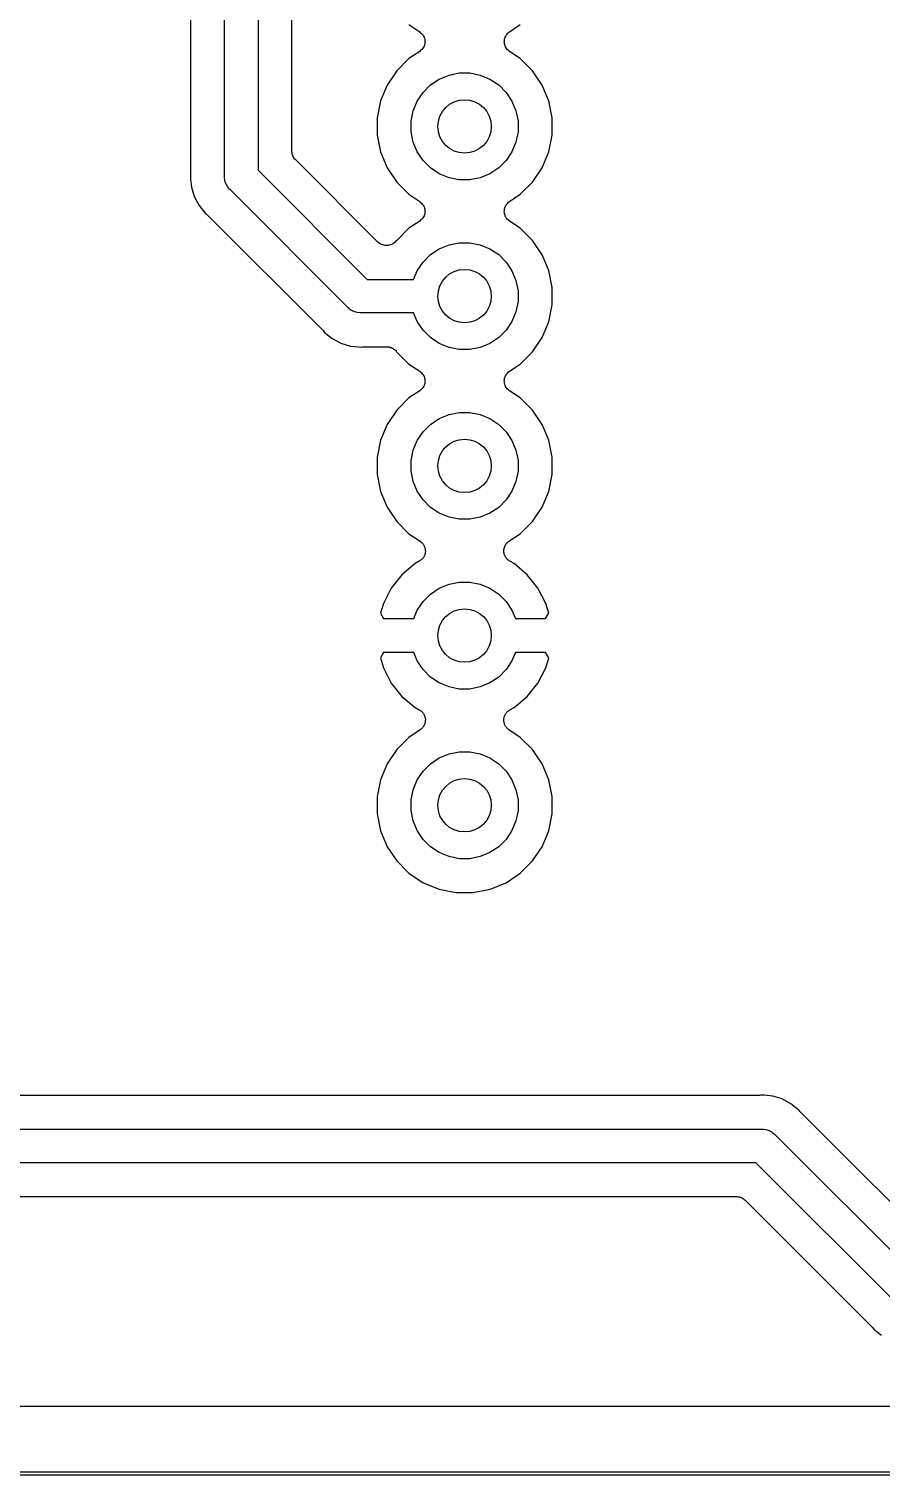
# Model space of a CAD drawing. Extents: x 93 to 144, y -123 to -68.
# Drawn here: x 105.72 to 118.47, y -123.03 to -101.38 of the extents above; entities that cross this region are included whole.
import ezdxf

# ---------------------------------------------------------------- set-up
doc = ezdxf.new("R2010")
doc.units = 0
doc.layers.add('BLACK', color=7, linetype='CONTINUOUS')

msp = doc.modelspace()

# ---------------------------------------------------------------- linework, layer by layer
at = {"layer": 'BLACK', "linetype": 'CONTINUOUS'}
for p, q in [((108.142, -75.8458), (108.142, -103.554)), ((108.65, -103.588), (108.65, -75.8123)), ((109.15, -75.9036), (109.15, -103.496)), ((109.658, -103.214), (109.658, -76.1865)), ((111.406, -101.316), (111.569, -101.424)), ((111.569, -101.424), (111.57, -101.425)), ((111.57, -101.425), (111.57, -101.425)), ((111.57, -101.425), (111.57, -101.425)), ((111.57, -101.425), (111.571, -101.426)), ((111.571, -101.426), (111.583, -101.437)), ((111.583, -101.437), (111.596, -101.447)), ((111.596, -101.447), (111.596, -101.448)), ((111.596, -101.448), (111.597, -101.448)), ((111.597, -101.448), (111.607, -101.461)), ((111.607, -101.461), (111.618, -101.474)), ((111.618, -101.474), (111.618, -101.474)), ((111.618, -101.474), (111.618, -101.475)), ((111.618, -101.475), (111.626, -101.489)), ((111.626, -101.489), (111.633, -101.504)), ((111.633, -101.504), (111.634, -101.504)), ((111.634, -101.504), (111.634, -101.505)), ((111.634, -101.505), (111.638, -101.521)), ((112.842, -101.519), (112.847, -101.503)), ((112.847, -101.502), (112.855, -101.487)), ((112.847, -101.503), (112.847, -101.502)), ((112.847, -101.502), (112.847, -101.502)), ((112.855, -101.487), (112.863, -101.473)), ((112.863, -101.473), (112.864, -101.472)), ((112.864, -101.472), (112.875, -101.459)), ((112.864, -101.472), (112.864, -101.472)), ((112.875, -101.459), (112.885, -101.446)), ((112.885, -101.446), (112.885, -101.446)), ((112.885, -101.446), (112.886, -101.446)), ((112.886, -101.446), (112.899, -101.435)), ((112.899, -101.435), (112.911, -101.424)), ((112.911, -101.424), (113.074, -101.316)), ((111.569, -101.716), (111.406, -101.824)), ((111.581, -101.705), (111.569, -101.716)), ((111.594, -101.694), (111.581, -101.705)), ((111.595, -101.694), (111.594, -101.694)), ((111.606, -101.681), (111.595, -101.694)), ((111.595, -101.694), (111.595, -101.694)), ((111.616, -101.668), (111.606, -101.681)), ((111.617, -101.667), (111.616, -101.668)), ((111.616, -101.668), (111.616, -101.668)), ((111.625, -101.653), (111.617, -101.667)), ((111.633, -101.638), (111.625, -101.653)), ((111.638, -101.621), (111.633, -101.637)), ((111.633, -101.637), (111.633, -101.638)), ((111.633, -101.638), (111.633, -101.638)), ((111.638, -101.521), (111.643, -101.537)), ((111.643, -101.606), (111.638, -101.621)), ((111.643, -101.537), (111.643, -101.537)), ((111.643, -101.537), (111.643, -101.538)), ((111.643, -101.538), (111.645, -101.554)), ((111.645, -101.588), (111.643, -101.605)), ((111.643, -101.605), (111.643, -101.605)), ((111.643, -101.605), (111.643, -101.606)), ((111.645, -101.554), (111.646, -101.571)), ((111.646, -101.572), (111.645, -101.588)), ((111.646, -101.571), (111.646, -101.571)), ((111.646, -101.571), (111.646, -101.572)), ((112.834, -101.568), (112.835, -101.552)), ((112.834, -101.569), (112.834, -101.568)), ((112.835, -101.586), (112.834, -101.569)), ((112.834, -101.569), (112.834, -101.569)), ((112.835, -101.552), (112.837, -101.535)), ((112.837, -101.602), (112.835, -101.586)), ((112.837, -101.534), (112.842, -101.519)), ((112.837, -101.535), (112.837, -101.534)), ((112.837, -101.535), (112.837, -101.535)), ((112.837, -101.603), (112.837, -101.602)), ((112.842, -101.619), (112.837, -101.603)), ((112.837, -101.603), (112.837, -101.603)), ((112.846, -101.635), (112.842, -101.619)), ((112.846, -101.636), (112.846, -101.635)), ((112.847, -101.636), (112.846, -101.636)), ((112.854, -101.651), (112.847, -101.636)), ((112.862, -101.665), (112.854, -101.651)), ((112.862, -101.666), (112.862, -101.665)), ((112.873, -101.679), (112.862, -101.666)), ((112.862, -101.666), (112.862, -101.666)), ((112.883, -101.692), (112.873, -101.679)), ((112.884, -101.692), (112.883, -101.692)), ((112.884, -101.693), (112.884, -101.692)), ((112.897, -101.703), (112.884, -101.693)), ((112.909, -101.714), (112.897, -101.703)), ((112.91, -101.715), (112.909, -101.714)), ((112.911, -101.716), (112.91, -101.715)), ((112.91, -101.715), (112.91, -101.715)), ((112.91, -101.715), (112.91, -101.715)), ((113.074, -101.824), (112.911, -101.716)), ((111.406, -101.824), (111.224, -102.006)), ((113.256, -102.006), (113.074, -101.824)), ((111.224, -102.006), (111.081, -102.22)), ((111.73, -102.219), (111.861, -102.131)), ((111.861, -102.131), (112.007, -102.071)), ((112.007, -102.071), (112.161, -102.04)), ((112.161, -102.04), (112.319, -102.04)), ((112.319, -102.04), (112.473, -102.071)), ((112.473, -102.071), (112.619, -102.131)), ((112.619, -102.131), (112.75, -102.219)), ((113.399, -102.22), (113.256, -102.006)), ((111.081, -102.22), (110.982, -102.458)), ((111.531, -102.461), (111.619, -102.33)), ((111.619, -102.33), (111.73, -102.219)), ((112.75, -102.219), (112.861, -102.33)), ((112.861, -102.33), (112.949, -102.461)), ((113.474, -102.401), (113.399, -102.22)), ((110.982, -102.458), (110.932, -102.711)), ((111.471, -102.607), (111.531, -102.461)), ((112.949, -102.461), (113.009, -102.607)), ((113.498, -102.458), (113.474, -102.401)), ((113.474, -102.401), (113.474, -102.401)), ((113.548, -102.711), (113.498, -102.458)), ((110.932, -102.711), (110.932, -102.969)), ((111.44, -102.761), (111.471, -102.607)), ((111.44, -102.919), (111.44, -102.761)), ((113.009, -102.607), (113.04, -102.761)), ((113.04, -102.761), (113.04, -102.919)), ((113.548, -102.969), (113.548, -102.711)), ((110.932, -102.969), (110.982, -103.222)), ((111.471, -103.073), (111.44, -102.919)), ((113.04, -102.919), (113.009, -103.073)), ((113.498, -103.222), (113.548, -102.969)), ((109.66, -103.23), (109.658, -103.214)), ((109.661, -103.246), (109.66, -103.23)), ((110.982, -103.222), (111.081, -103.46)), ((111.531, -103.219), (111.471, -103.073)), ((111.619, -103.35), (111.531, -103.219)), ((112.949, -103.219), (112.861, -103.35)), ((113.009, -103.073), (112.949, -103.219)), ((113.399, -103.46), (113.498, -103.222)), ((109.661, -103.247), (109.661, -103.246)), ((109.661, -103.248), (109.661, -103.247)), ((109.666, -103.263), (109.661, -103.248)), ((109.671, -103.279), (109.666, -103.263)), ((109.671, -103.28), (109.671, -103.279)), ((109.671, -103.279), (109.671, -103.279)), ((109.679, -103.294), (109.671, -103.28)), ((109.686, -103.309), (109.679, -103.294)), ((109.687, -103.31), (109.686, -103.309)), ((109.697, -103.323), (109.687, -103.31)), ((109.687, -103.31), (109.687, -103.31)), ((109.708, -103.336), (109.697, -103.323)), ((109.709, -103.337), (109.708, -103.336)), ((110.943, -104.571), (109.709, -103.337)), ((109.709, -103.337), (109.709, -103.337)), ((109.709, -103.337), (109.709, -103.337)), ((109.709, -103.337), (109.709, -103.337)), ((111.081, -103.46), (111.224, -103.674)), ((111.73, -103.461), (111.619, -103.35)), ((112.861, -103.35), (112.75, -103.461)), ((113.256, -103.674), (113.399, -103.46)), ((108.141, -103.571), (108.138, -103.6)), ((108.138, -103.6), (108.141, -103.629)), ((108.142, -103.557), (108.141, -103.564)), ((108.141, -103.564), (108.141, -103.571)), ((108.141, -103.629), (108.141, -103.629)), ((108.141, -103.629), (108.153, -103.749)), ((108.142, -103.554), (108.142, -103.557)), ((108.649, -103.6), (108.65, -103.588)), ((108.654, -103.649), (108.649, -103.6)), ((108.659, -103.668), (108.654, -103.649)), ((108.668, -103.696), (108.659, -103.668)), ((109.15, -103.496), (110.784, -105.13)), ((111.224, -103.674), (111.406, -103.856)), ((111.861, -103.549), (111.73, -103.461)), ((112.007, -103.609), (111.861, -103.549)), ((112.161, -103.64), (112.007, -103.609)), ((112.319, -103.64), (112.161, -103.64)), ((112.473, -103.609), (112.319, -103.64)), ((112.619, -103.549), (112.473, -103.609)), ((112.75, -103.461), (112.619, -103.549)), ((113.074, -103.856), (113.256, -103.674)), ((108.153, -103.749), (108.196, -103.891)), ((108.196, -103.891), (108.267, -104.023)), ((108.691, -103.74), (108.668, -103.696)), ((108.722, -103.778), (108.691, -103.74)), ((108.732, -103.785), (108.722, -103.778)), ((110.495, -105.548), (108.732, -103.785)), ((111.406, -103.856), (111.569, -103.964)), ((112.911, -103.964), (113.074, -103.856)), ((108.267, -104.023), (108.361, -104.139)), ((111.569, -103.964), (111.57, -103.965)), ((111.57, -103.965), (111.57, -103.965)), ((111.57, -103.965), (111.57, -103.965)), ((111.57, -103.965), (111.571, -103.966)), ((111.571, -103.966), (111.583, -103.977)), ((111.583, -103.977), (111.596, -103.987)), ((111.596, -103.987), (111.596, -103.988)), ((111.596, -103.988), (111.597, -103.988)), ((111.597, -103.988), (111.607, -104.001)), ((111.607, -104.001), (111.618, -104.014)), ((111.618, -104.014), (111.618, -104.014)), ((111.618, -104.014), (111.618, -104.015)), ((111.618, -104.015), (111.626, -104.029)), ((111.626, -104.029), (111.633, -104.044)), ((111.633, -104.044), (111.634, -104.044)), ((111.634, -104.044), (111.634, -104.045)), ((111.634, -104.045), (111.638, -104.061)), ((111.638, -104.061), (111.643, -104.077)), ((111.643, -104.077), (111.643, -104.077)), ((111.643, -104.077), (111.643, -104.078)), ((111.643, -104.078), (111.645, -104.094)), ((111.645, -104.094), (111.646, -104.111)), ((112.834, -104.108), (112.835, -104.092)), ((112.834, -104.109), (112.834, -104.108)), ((112.835, -104.126), (112.834, -104.109)), ((112.834, -104.109), (112.834, -104.109)), ((112.835, -104.092), (112.837, -104.075)), ((112.837, -104.074), (112.842, -104.059)), ((112.837, -104.075), (112.837, -104.074)), ((112.837, -104.075), (112.837, -104.075)), ((112.842, -104.059), (112.847, -104.043)), ((112.847, -104.042), (112.855, -104.027)), ((112.847, -104.043), (112.847, -104.042)), ((112.847, -104.042), (112.847, -104.042)), ((112.855, -104.027), (112.863, -104.013)), ((112.863, -104.013), (112.864, -104.012)), ((112.864, -104.012), (112.875, -103.999)), ((112.864, -104.012), (112.864, -104.012)), ((112.875, -103.999), (112.885, -103.986)), ((112.885, -103.986), (112.885, -103.986)), ((112.885, -103.986), (112.886, -103.986)), ((112.886, -103.986), (112.899, -103.975)), ((112.899, -103.975), (112.911, -103.964)), ((108.361, -104.139), (108.384, -104.157)), ((108.384, -104.157), (108.386, -104.158)), ((108.386, -104.158), (108.391, -104.164)), ((108.391, -104.164), (108.396, -104.168)), ((108.396, -104.168), (110.112, -105.884)), ((111.569, -104.256), (111.406, -104.364)), ((111.581, -104.245), (111.569, -104.256)), ((111.594, -104.234), (111.581, -104.245)), ((111.595, -104.234), (111.594, -104.234)), ((111.606, -104.221), (111.595, -104.234)), ((111.595, -104.234), (111.595, -104.234)), ((111.616, -104.208), (111.606, -104.221)), ((111.617, -104.207), (111.616, -104.208)), ((111.616, -104.208), (111.616, -104.208)), ((111.625, -104.193), (111.617, -104.207)), ((111.633, -104.178), (111.625, -104.193)), ((111.638, -104.161), (111.633, -104.177)), ((111.633, -104.177), (111.633, -104.178)), ((111.633, -104.178), (111.633, -104.178)), ((111.643, -104.146), (111.638, -104.161)), ((111.645, -104.128), (111.643, -104.145)), ((111.643, -104.145), (111.643, -104.145)), ((111.643, -104.145), (111.643, -104.146)), ((111.646, -104.112), (111.645, -104.128)), ((111.646, -104.111), (111.646, -104.111)), ((111.646, -104.111), (111.646, -104.112)), ((112.837, -104.142), (112.835, -104.126)), ((112.837, -104.143), (112.837, -104.142)), ((112.842, -104.159), (112.837, -104.143)), ((112.837, -104.143), (112.837, -104.143)), ((112.846, -104.175), (112.842, -104.159)), ((112.846, -104.176), (112.846, -104.175)), ((112.847, -104.176), (112.846, -104.176)), ((112.854, -104.191), (112.847, -104.176)), ((112.862, -104.205), (112.854, -104.191)), ((112.862, -104.206), (112.862, -104.205)), ((112.873, -104.219), (112.862, -104.206)), ((112.862, -104.206), (112.862, -104.206)), ((112.883, -104.232), (112.873, -104.219)), ((112.884, -104.232), (112.883, -104.232)), ((112.884, -104.233), (112.884, -104.232)), ((112.897, -104.243), (112.884, -104.233)), ((112.909, -104.254), (112.897, -104.243)), ((112.91, -104.255), (112.909, -104.254)), ((112.911, -104.256), (112.91, -104.255)), ((112.91, -104.255), (112.91, -104.255)), ((112.91, -104.255), (112.91, -104.255)), ((113.074, -104.364), (112.911, -104.256)), ((111.406, -104.364), (111.224, -104.546)), ((113.256, -104.546), (113.074, -104.364)), ((110.955, -104.581), (110.943, -104.571)), ((110.968, -104.591), (110.955, -104.581)), ((110.968, -104.592), (110.968, -104.591)), ((110.969, -104.592), (110.968, -104.592)), ((110.983, -104.6), (110.969, -104.592)), ((110.998, -104.608), (110.983, -104.6)), ((110.999, -104.609), (110.998, -104.608)), ((110.998, -104.608), (110.998, -104.608)), ((111.015, -104.613), (110.999, -104.609)), ((111.03, -104.618), (111.015, -104.613)), ((111.031, -104.618), (111.03, -104.618)), ((111.032, -104.619), (111.031, -104.618)), ((111.048, -104.62), (111.032, -104.619)), ((111.064, -104.622), (111.048, -104.62)), ((111.066, -104.622), (111.064, -104.622)), ((111.08, -104.622), (111.066, -104.622)), ((111.066, -104.622), (111.066, -104.622)), ((111.066, -104.622), (111.066, -104.622)), ((111.066, -104.622), (111.066, -104.622)), ((111.096, -104.62), (111.08, -104.622)), ((111.112, -104.619), (111.096, -104.62)), ((111.113, -104.619), (111.112, -104.619)), ((111.114, -104.619), (111.113, -104.619)), ((111.129, -104.614), (111.114, -104.619)), ((111.145, -104.609), (111.129, -104.614)), ((111.146, -104.609), (111.145, -104.609)), ((111.147, -104.609), (111.146, -104.609)), ((111.161, -104.601), (111.147, -104.609)), ((111.175, -104.594), (111.161, -104.601)), ((111.176, -104.593), (111.175, -104.594)), ((111.177, -104.593), (111.176, -104.593)), ((111.189, -104.583), (111.177, -104.593)), ((111.202, -104.572), (111.189, -104.583)), ((111.203, -104.571), (111.202, -104.572)), ((111.202, -104.572), (111.202, -104.572)), ((111.213, -104.559), (111.203, -104.571)), ((111.224, -104.546), (111.213, -104.559)), ((111.619, -104.87), (111.73, -104.759)), ((111.73, -104.759), (111.861, -104.671)), ((111.861, -104.671), (112.007, -104.611)), ((112.007, -104.611), (112.161, -104.58)), ((112.161, -104.58), (112.319, -104.58)), ((112.319, -104.58), (112.473, -104.611)), ((112.473, -104.611), (112.619, -104.671)), ((112.619, -104.671), (112.75, -104.759)), ((112.75, -104.759), (112.861, -104.87)), ((113.399, -104.76), (113.256, -104.546)), ((111.531, -105.001), (111.619, -104.87)), ((112.861, -104.87), (112.949, -105.001)), ((113.498, -104.998), (113.399, -104.76)), ((110.784, -105.13), (111.478, -105.13)), ((111.478, -105.13), (111.531, -105.001)), ((112.949, -105.001), (113.009, -105.147)), ((113.009, -105.147), (113.04, -105.301)), ((113.548, -105.251), (113.498, -104.998)), ((113.04, -105.301), (113.04, -105.459)), ((113.548, -105.509), (113.548, -105.251)), ((110.502, -105.558), (110.495, -105.548)), ((110.54, -105.589), (110.502, -105.558)), ((110.574, -105.607), (110.54, -105.589)), ((110.584, -105.612), (110.574, -105.607)), ((110.631, -105.626), (110.584, -105.612)), ((113.009, -105.613), (112.949, -105.759)), ((113.04, -105.459), (113.009, -105.613)), ((113.498, -105.762), (113.548, -105.509)), ((110.68, -105.631), (110.631, -105.626)), ((110.692, -105.63), (110.68, -105.631)), ((111.478, -105.63), (110.692, -105.63)), ((111.531, -105.759), (111.478, -105.63)), ((111.619, -105.89), (111.531, -105.759)), ((112.949, -105.759), (112.861, -105.89)), ((113.399, -106), (113.498, -105.762)), ((110.112, -105.884), (110.113, -105.885)), ((110.113, -105.885), (110.118, -105.891)), ((110.118, -105.891), (110.123, -105.896)), ((110.123, -105.896), (110.141, -105.919)), ((110.141, -105.919), (110.257, -106.013)), ((110.257, -106.013), (110.389, -106.084)), ((111.73, -106.001), (111.619, -105.89)), ((111.861, -106.089), (111.73, -106.001)), ((112.75, -106.001), (112.619, -106.089)), ((112.861, -105.89), (112.75, -106.001)), ((113.256, -106.214), (113.399, -106)), ((110.389, -106.084), (110.531, -106.127)), ((110.531, -106.127), (110.651, -106.139)), ((110.651, -106.139), (110.651, -106.139)), ((110.651, -106.139), (110.68, -106.142)), ((110.68, -106.142), (110.709, -106.139)), ((110.709, -106.139), (110.711, -106.139)), ((110.711, -106.139), (110.718, -106.139)), ((110.718, -106.139), (110.726, -106.138)), ((110.726, -106.138), (111.08, -106.138)), ((111.08, -106.138), (111.081, -106.138)), ((111.081, -106.138), (111.081, -106.138)), ((111.081, -106.138), (111.081, -106.138)), ((111.081, -106.138), (111.082, -106.138)), ((111.082, -106.138), (111.098, -106.14)), ((111.098, -106.14), (111.115, -106.141)), ((111.115, -106.141), (111.115, -106.142)), ((111.115, -106.142), (111.116, -106.142)), ((111.116, -106.142), (111.132, -106.147)), ((111.132, -106.147), (111.147, -106.151)), ((111.147, -106.151), (111.148, -106.152)), ((111.148, -106.152), (111.149, -106.152)), ((111.149, -106.152), (111.163, -106.16)), ((111.163, -106.16), (111.177, -106.168)), ((111.177, -106.168), (111.178, -106.168)), ((111.178, -106.168), (111.179, -106.169)), ((111.179, -106.169), (111.191, -106.179)), ((111.191, -106.179), (111.204, -106.189)), ((111.204, -106.189), (111.204, -106.19)), ((111.204, -106.19), (111.205, -106.191)), ((111.205, -106.191), (111.215, -106.203)), ((111.215, -106.203), (111.222, -106.212)), ((111.222, -106.212), (111.406, -106.396)), ((112.007, -106.149), (111.861, -106.089)), ((112.161, -106.18), (112.007, -106.149)), ((112.319, -106.18), (112.161, -106.18)), ((112.473, -106.149), (112.319, -106.18)), ((112.619, -106.089), (112.473, -106.149)), ((113.074, -106.396), (113.256, -106.214)), ((111.406, -106.396), (111.569, -106.504)), ((112.911, -106.504), (113.074, -106.396)), ((111.569, -106.504), (111.57, -106.505)), ((111.57, -106.505), (111.57, -106.505)), ((111.57, -106.505), (111.57, -106.505)), ((111.57, -106.505), (111.571, -106.506)), ((111.571, -106.506), (111.583, -106.517)), ((111.583, -106.517), (111.596, -106.527)), ((111.596, -106.527), (111.596, -106.528)), ((111.596, -106.528), (111.597, -106.528)), ((111.597, -106.528), (111.607, -106.541)), ((111.607, -106.541), (111.618, -106.554)), ((111.618, -106.554), (111.618, -106.554)), ((111.618, -106.554), (111.618, -106.555)), ((111.618, -106.555), (111.626, -106.569)), ((111.626, -106.569), (111.633, -106.584)), ((111.633, -106.584), (111.634, -106.584)), ((111.638, -106.701), (111.633, -106.717)), ((111.634, -106.584), (111.634, -106.585)), ((111.634, -106.585), (111.638, -106.601)), ((111.638, -106.601), (111.643, -106.617)), ((111.643, -106.686), (111.638, -106.701)), ((111.643, -106.617), (111.643, -106.617)), ((111.643, -106.617), (111.643, -106.618)), ((111.643, -106.618), (111.645, -106.634)), ((111.645, -106.668), (111.643, -106.685)), ((111.643, -106.685), (111.643, -106.685)), ((111.643, -106.685), (111.643, -106.686)), ((111.645, -106.634), (111.646, -106.651)), ((111.646, -106.652), (111.645, -106.668)), ((111.646, -106.651), (111.646, -106.651)), ((111.646, -106.651), (111.646, -106.652)), ((112.834, -106.648), (112.835, -106.632)), ((112.834, -106.649), (112.834, -106.648)), ((112.835, -106.666), (112.834, -106.649)), ((112.834, -106.649), (112.834, -106.649)), ((112.835, -106.632), (112.837, -106.615)), ((112.837, -106.682), (112.835, -106.666)), ((112.837, -106.614), (112.842, -106.599)), ((112.837, -106.615), (112.837, -106.614)), ((112.837, -106.615), (112.837, -106.615)), ((112.837, -106.683), (112.837, -106.682)), ((112.842, -106.699), (112.837, -106.683)), ((112.837, -106.683), (112.837, -106.683)), ((112.842, -106.599), (112.847, -106.583)), ((112.846, -106.715), (112.842, -106.699)), ((112.847, -106.582), (112.855, -106.567)), ((112.847, -106.583), (112.847, -106.582)), ((112.847, -106.582), (112.847, -106.582)), ((112.855, -106.567), (112.863, -106.553)), ((112.863, -106.553), (112.864, -106.552)), ((112.864, -106.552), (112.875, -106.539)), ((112.864, -106.552), (112.864, -106.552)), ((112.875, -106.539), (112.885, -106.526)), ((112.885, -106.526), (112.885, -106.526)), ((112.885, -106.526), (112.886, -106.526)), ((112.886, -106.526), (112.899, -106.515)), ((112.899, -106.515), (112.911, -106.504)), ((111.406, -106.904), (111.224, -107.086)), ((111.569, -106.796), (111.406, -106.904)), ((111.581, -106.785), (111.569, -106.796)), ((111.594, -106.774), (111.581, -106.785)), ((111.595, -106.774), (111.594, -106.774)), ((111.606, -106.761), (111.595, -106.774)), ((111.595, -106.774), (111.595, -106.774)), ((111.616, -106.748), (111.606, -106.761)), ((111.617, -106.747), (111.616, -106.748)), ((111.616, -106.748), (111.616, -106.748)), ((111.625, -106.733), (111.617, -106.747)), ((111.633, -106.718), (111.625, -106.733)), ((111.633, -106.717), (111.633, -106.718)), ((111.633, -106.718), (111.633, -106.718)), ((112.846, -106.716), (112.846, -106.715)), ((112.847, -106.716), (112.846, -106.716)), ((112.854, -106.731), (112.847, -106.716)), ((112.862, -106.745), (112.854, -106.731)), ((112.862, -106.746), (112.862, -106.745)), ((112.873, -106.759), (112.862, -106.746)), ((112.862, -106.746), (112.862, -106.746)), ((112.883, -106.772), (112.873, -106.759)), ((112.884, -106.772), (112.883, -106.772)), ((112.884, -106.773), (112.884, -106.772)), ((112.897, -106.783), (112.884, -106.773)), ((112.909, -106.794), (112.897, -106.783)), ((112.91, -106.795), (112.909, -106.794)), ((112.911, -106.796), (112.91, -106.795)), ((112.91, -106.795), (112.91, -106.795)), ((112.91, -106.795), (112.91, -106.795)), ((113.074, -106.904), (112.911, -106.796)), ((113.256, -107.086), (113.074, -106.904)), ((111.224, -107.086), (111.081, -107.3)), ((112.007, -107.151), (112.161, -107.12)), ((112.161, -107.12), (112.319, -107.12)), ((112.319, -107.12), (112.473, -107.151)), ((113.399, -107.3), (113.256, -107.086)), ((111.081, -107.3), (110.982, -107.538)), ((111.619, -107.41), (111.73, -107.299)), ((111.73, -107.299), (111.861, -107.211)), ((111.861, -107.211), (112.007, -107.151)), ((112.473, -107.151), (112.619, -107.211)), ((112.619, -107.211), (112.75, -107.299)), ((112.75, -107.299), (112.861, -107.41)), ((113.498, -107.538), (113.399, -107.3)), ((110.982, -107.538), (110.932, -107.791)), ((111.471, -107.687), (111.531, -107.541)), ((111.531, -107.541), (111.619, -107.41)), ((112.861, -107.41), (112.949, -107.541)), ((112.949, -107.541), (113.009, -107.687)), ((113.548, -107.791), (113.498, -107.538)), ((111.44, -107.841), (111.471, -107.687)), ((113.009, -107.687), (113.04, -107.841)), ((110.932, -107.791), (110.932, -108.049)), ((111.44, -107.999), (111.44, -107.841)), ((111.471, -108.153), (111.44, -107.999)), ((113.04, -107.999), (113.009, -108.153)), ((113.04, -107.841), (113.04, -107.999)), ((113.548, -108.049), (113.548, -107.791)), ((110.932, -108.049), (110.982, -108.302)), ((111.531, -108.299), (111.471, -108.153)), ((113.009, -108.153), (112.949, -108.299)), ((113.498, -108.302), (113.548, -108.049)), ((110.982, -108.302), (111.081, -108.54)), ((111.619, -108.43), (111.531, -108.299)), ((111.73, -108.541), (111.619, -108.43)), ((112.861, -108.43), (112.75, -108.541)), ((112.949, -108.299), (112.861, -108.43)), ((113.399, -108.54), (113.498, -108.302)), ((111.081, -108.54), (111.224, -108.754)), ((111.861, -108.629), (111.73, -108.541)), ((112.007, -108.689), (111.861, -108.629)), ((112.619, -108.629), (112.473, -108.689)), ((112.75, -108.541), (112.619, -108.629)), ((113.256, -108.754), (113.399, -108.54)), ((111.224, -108.754), (111.406, -108.936)), ((112.161, -108.72), (112.007, -108.689)), ((112.319, -108.72), (112.161, -108.72)), ((112.473, -108.689), (112.319, -108.72)), ((113.074, -108.936), (113.256, -108.754)), ((111.406, -108.936), (111.576, -109.049)), ((111.576, -109.049), (111.578, -109.051)), ((111.578, -109.051), (111.583, -109.055)), ((111.583, -109.055), (111.589, -109.059)), ((111.589, -109.059), (111.596, -109.066)), ((111.596, -109.066), (111.604, -109.073)), ((111.604, -109.073), (111.608, -109.078)), ((111.608, -109.078), (111.613, -109.083)), ((111.613, -109.083), (111.619, -109.091)), ((112.863, -109.089), (112.869, -109.081)), ((112.869, -109.081), (112.874, -109.076)), ((112.874, -109.076), (112.878, -109.071)), ((112.878, -109.071), (112.886, -109.064)), ((112.886, -109.064), (112.893, -109.057)), ((112.893, -109.057), (112.899, -109.054)), ((112.899, -109.054), (112.904, -109.049)), ((112.904, -109.049), (113.074, -108.936)), ((111.615, -109.304), (111.608, -109.311)), ((111.619, -109.298), (111.615, -109.304)), ((111.619, -109.091), (111.625, -109.099)), ((111.623, -109.293), (111.619, -109.298)), ((111.628, -109.284), (111.623, -109.293)), ((111.625, -109.099), (111.628, -109.105)), ((111.628, -109.105), (111.632, -109.111)), ((111.634, -109.275), (111.628, -109.284)), ((111.632, -109.111), (111.636, -109.121)), ((111.636, -109.269), (111.634, -109.275)), ((111.636, -109.121), (111.641, -109.13)), ((111.64, -109.263), (111.636, -109.269)), ((111.643, -109.253), (111.64, -109.263)), ((111.641, -109.13), (111.643, -109.136)), ((111.643, -109.136), (111.645, -109.143)), ((111.646, -109.244), (111.643, -109.253)), ((111.645, -109.143), (111.647, -109.153)), ((111.648, -109.237), (111.646, -109.244)), ((111.647, -109.153), (111.65, -109.162)), ((111.65, -109.23), (111.648, -109.237)), ((111.65, -109.162), (111.651, -109.169)), ((111.651, -109.22), (111.65, -109.23)), ((111.651, -109.169), (111.652, -109.176)), ((111.653, -109.21), (111.651, -109.22)), ((111.652, -109.176), (111.652, -109.186)), ((111.652, -109.186), (111.653, -109.196)), ((111.653, -109.196), (111.653, -109.203)), ((111.653, -109.203), (111.653, -109.21)), ((112.827, -109.194), (112.828, -109.184)), ((112.827, -109.201), (112.827, -109.194)), ((112.827, -109.208), (112.827, -109.201)), ((112.829, -109.218), (112.827, -109.208)), ((112.828, -109.174), (112.829, -109.167)), ((112.828, -109.184), (112.828, -109.174)), ((112.829, -109.167), (112.83, -109.16)), ((112.83, -109.228), (112.829, -109.218)), ((112.83, -109.16), (112.833, -109.15)), ((112.832, -109.235), (112.83, -109.228)), ((112.833, -109.241), (112.832, -109.235)), ((112.833, -109.15), (112.835, -109.14)), ((112.837, -109.251), (112.833, -109.241)), ((112.835, -109.14), (112.838, -109.134)), ((112.84, -109.261), (112.837, -109.251)), ((112.838, -109.134), (112.84, -109.127)), ((112.84, -109.127), (112.845, -109.118)), ((112.843, -109.267), (112.84, -109.261)), ((112.845, -109.273), (112.843, -109.267)), ((112.845, -109.118), (112.849, -109.109)), ((112.851, -109.282), (112.845, -109.273)), ((112.849, -109.109), (112.853, -109.103)), ((112.855, -109.291), (112.851, -109.282)), ((112.853, -109.103), (112.856, -109.097)), ((112.86, -109.296), (112.855, -109.291)), ((112.856, -109.097), (112.863, -109.089)), ((112.863, -109.302), (112.86, -109.296)), ((112.871, -109.31), (112.863, -109.302)), ((111.499, -109.383), (111.303, -109.549)), ((111.563, -109.348), (111.499, -109.383)), ((111.569, -109.344), (111.563, -109.348)), ((111.575, -109.341), (111.569, -109.344)), ((111.583, -109.334), (111.575, -109.341)), ((111.591, -109.328), (111.583, -109.334)), ((111.596, -109.324), (111.591, -109.328)), ((111.601, -109.319), (111.596, -109.324)), ((111.608, -109.311), (111.601, -109.319)), ((112.877, -109.317), (112.871, -109.31)), ((112.882, -109.322), (112.877, -109.317)), ((112.887, -109.327), (112.882, -109.322)), ((112.895, -109.333), (112.887, -109.327)), ((112.903, -109.339), (112.895, -109.333)), ((112.909, -109.343), (112.903, -109.339)), ((112.915, -109.347), (112.909, -109.343)), ((112.917, -109.348), (112.915, -109.347)), ((112.981, -109.383), (112.917, -109.348)), ((113.177, -109.549), (112.981, -109.383)), ((111.303, -109.549), (111.143, -109.749)), ((111.861, -109.751), (112.007, -109.691)), ((112.007, -109.691), (112.161, -109.66)), ((112.161, -109.66), (112.319, -109.66)), ((112.319, -109.66), (112.473, -109.691)), ((112.473, -109.691), (112.619, -109.751)), ((113.337, -109.749), (113.177, -109.549)), ((111.143, -109.749), (111.025, -109.978)), ((111.531, -110.081), (111.619, -109.95)), ((111.619, -109.95), (111.73, -109.839)), ((111.73, -109.839), (111.861, -109.751)), ((112.619, -109.751), (112.75, -109.839)), ((112.75, -109.839), (112.861, -109.95)), ((112.861, -109.95), (112.949, -110.081)), ((113.455, -109.978), (113.337, -109.749)), ((111.025, -109.978), (110.98, -110.126)), ((110.98, -110.126), (111.028, -110.206)), ((111.479, -110.206), (111.531, -110.081)), ((112.949, -110.081), (113.001, -110.206)), ((113.452, -110.206), (113.5, -110.126)), ((113.5, -110.126), (113.455, -109.978)), ((111.028, -110.206), (111.479, -110.206)), ((113.001, -110.206), (113.452, -110.206)), ((111.028, -110.714), (110.98, -110.794)), ((110.98, -110.794), (111.025, -110.942)), ((111.479, -110.714), (111.028, -110.714)), ((111.531, -110.839), (111.479, -110.714)), ((113.001, -110.714), (112.949, -110.839)), ((113.452, -110.714), (113.001, -110.714)), ((113.5, -110.794), (113.452, -110.714)), ((113.455, -110.942), (113.5, -110.794)), ((111.025, -110.942), (111.143, -111.171)), ((111.619, -110.97), (111.531, -110.839)), ((111.73, -111.081), (111.619, -110.97)), ((112.861, -110.97), (112.75, -111.081)), ((112.949, -110.839), (112.861, -110.97)), ((113.337, -111.171), (113.455, -110.942)), ((111.143, -111.171), (111.303, -111.371)), ((111.861, -111.169), (111.73, -111.081)), ((112.007, -111.229), (111.861, -111.169)), ((112.161, -111.26), (112.007, -111.229)), ((112.473, -111.229), (112.319, -111.26)), ((112.619, -111.169), (112.473, -111.229)), ((112.75, -111.081), (112.619, -111.169)), ((113.177, -111.371), (113.337, -111.171)), ((111.303, -111.371), (111.499, -111.537)), ((112.319, -111.26), (112.161, -111.26)), ((112.981, -111.537), (113.177, -111.371)), ((111.499, -111.537), (111.563, -111.572)), ((111.563, -111.572), (111.565, -111.573)), ((111.565, -111.573), (111.571, -111.577)), ((111.571, -111.577), (111.577, -111.581)), ((111.577, -111.581), (111.585, -111.587)), ((111.585, -111.587), (111.593, -111.593)), ((111.593, -111.593), (111.598, -111.598)), ((111.598, -111.598), (111.603, -111.603)), ((111.603, -111.603), (111.609, -111.61)), ((111.609, -111.61), (111.617, -111.618)), ((111.617, -111.618), (111.62, -111.624)), ((111.62, -111.624), (111.625, -111.629)), ((111.625, -111.629), (111.629, -111.638)), ((111.629, -111.638), (111.635, -111.647)), ((111.635, -111.647), (111.637, -111.653)), ((111.637, -111.653), (111.64, -111.659)), ((111.64, -111.659), (111.643, -111.669)), ((111.643, -111.669), (111.647, -111.679)), ((111.647, -111.679), (111.648, -111.685)), ((111.648, -111.685), (111.65, -111.692)), ((112.83, -111.69), (112.832, -111.683)), ((112.832, -111.683), (112.834, -111.676)), ((112.834, -111.676), (112.837, -111.667)), ((112.837, -111.667), (112.84, -111.657)), ((112.84, -111.657), (112.844, -111.651)), ((112.844, -111.651), (112.846, -111.645)), ((112.846, -111.645), (112.852, -111.636)), ((112.852, -111.636), (112.857, -111.627)), ((112.857, -111.627), (112.861, -111.622)), ((112.861, -111.622), (112.865, -111.616)), ((112.865, -111.616), (112.872, -111.609)), ((112.872, -111.609), (112.879, -111.601)), ((112.879, -111.601), (112.884, -111.596)), ((112.884, -111.596), (112.889, -111.592)), ((112.889, -111.592), (112.897, -111.586)), ((112.897, -111.586), (112.905, -111.579)), ((112.905, -111.579), (112.911, -111.576)), ((112.911, -111.576), (112.917, -111.572)), ((112.917, -111.572), (112.981, -111.537)), ((111.576, -111.871), (111.406, -111.984)), ((111.581, -111.866), (111.576, -111.871)), ((111.587, -111.863), (111.581, -111.866)), ((111.594, -111.856), (111.587, -111.863)), ((111.602, -111.849), (111.594, -111.856)), ((111.606, -111.844), (111.602, -111.849)), ((111.611, -111.839), (111.606, -111.844)), ((111.617, -111.831), (111.611, -111.839)), ((111.624, -111.823), (111.617, -111.831)), ((111.627, -111.817), (111.624, -111.823)), ((111.631, -111.811), (111.627, -111.817)), ((111.635, -111.802), (111.631, -111.811)), ((111.64, -111.793), (111.635, -111.802)), ((111.642, -111.786), (111.64, -111.793)), ((111.645, -111.78), (111.642, -111.786)), ((111.647, -111.77), (111.645, -111.78)), ((111.65, -111.76), (111.647, -111.77)), ((111.65, -111.692), (111.651, -111.702)), ((111.651, -111.753), (111.65, -111.76)), ((111.651, -111.702), (111.653, -111.712)), ((111.652, -111.746), (111.651, -111.753)), ((111.653, -111.726), (111.652, -111.736)), ((111.652, -111.736), (111.652, -111.746)), ((111.653, -111.712), (111.653, -111.719)), ((111.653, -111.719), (111.653, -111.726)), ((112.827, -111.71), (112.829, -111.7)), ((112.827, -111.717), (112.827, -111.71)), ((112.827, -111.724), (112.827, -111.717)), ((112.828, -111.734), (112.827, -111.724)), ((112.828, -111.744), (112.828, -111.734)), ((112.829, -111.751), (112.828, -111.744)), ((112.829, -111.7), (112.83, -111.69)), ((112.83, -111.758), (112.829, -111.751)), ((112.833, -111.767), (112.83, -111.758)), ((112.835, -111.777), (112.833, -111.767)), ((112.837, -111.784), (112.835, -111.777)), ((112.839, -111.79), (112.837, -111.784)), ((112.844, -111.8), (112.839, -111.79)), ((112.848, -111.809), (112.844, -111.8)), ((112.852, -111.815), (112.848, -111.809)), ((112.855, -111.821), (112.852, -111.815)), ((112.861, -111.829), (112.855, -111.821)), ((112.867, -111.837), (112.861, -111.829)), ((112.872, -111.842), (112.867, -111.837)), ((112.876, -111.847), (112.872, -111.842)), ((112.884, -111.854), (112.876, -111.847)), ((112.891, -111.861), (112.884, -111.854)), ((112.897, -111.865), (112.891, -111.861)), ((112.902, -111.869), (112.897, -111.865)), ((112.904, -111.871), (112.902, -111.869)), ((113.074, -111.984), (112.904, -111.871)), ((111.406, -111.984), (111.224, -112.166)), ((113.256, -112.166), (113.074, -111.984)), ((111.224, -112.166), (111.081, -112.38)), ((111.73, -112.379), (111.861, -112.291)), ((111.861, -112.291), (112.007, -112.231)), ((112.007, -112.231), (112.161, -112.2)), ((112.161, -112.2), (112.319, -112.2)), ((112.319, -112.2), (112.473, -112.231)), ((112.473, -112.231), (112.619, -112.291)), ((112.619, -112.291), (112.75, -112.379)), ((113.399, -112.38), (113.256, -112.166)), ((111.081, -112.38), (110.982, -112.618)), ((111.531, -112.621), (111.619, -112.49)), ((111.619, -112.49), (111.73, -112.379)), ((112.75, -112.379), (112.861, -112.49)), ((112.861, -112.49), (112.949, -112.621)), ((113.498, -112.618), (113.399, -112.38)), ((110.982, -112.618), (110.932, -112.871)), ((111.44, -112.921), (111.471, -112.767)), ((111.471, -112.767), (111.531, -112.621)), ((112.949, -112.621), (113.009, -112.767)), ((113.009, -112.767), (113.04, -112.921)), ((113.548, -112.871), (113.498, -112.618)), ((110.932, -112.871), (110.932, -113.129)), ((111.44, -113.079), (111.44, -112.921)), ((113.04, -112.921), (113.04, -113.079)), ((113.548, -113.129), (113.548, -112.871)), ((110.932, -113.129), (110.982, -113.382)), ((111.471, -113.233), (111.44, -113.079)), ((113.04, -113.079), (113.009, -113.233)), ((113.498, -113.382), (113.548, -113.129)), ((110.982, -113.382), (111.081, -113.62)), ((111.531, -113.379), (111.471, -113.233)), ((111.619, -113.51), (111.531, -113.379)), ((112.949, -113.379), (112.861, -113.51)), ((113.009, -113.233), (112.949, -113.379)), ((113.399, -113.62), (113.498, -113.382)), ((111.081, -113.62), (111.224, -113.834)), ((111.73, -113.621), (111.619, -113.51)), ((111.861, -113.709), (111.73, -113.621)), ((112.75, -113.621), (112.619, -113.709)), ((112.861, -113.51), (112.75, -113.621)), ((113.256, -113.834), (113.399, -113.62)), ((111.224, -113.834), (111.406, -114.016)), ((112.007, -113.769), (111.861, -113.709)), ((112.161, -113.8), (112.007, -113.769)), ((112.319, -113.8), (112.161, -113.8)), ((112.473, -113.769), (112.319, -113.8)), ((112.619, -113.709), (112.473, -113.769)), ((113.074, -114.016), (113.256, -113.834)), ((111.406, -114.016), (111.62, -114.159)), ((112.86, -114.159), (113.074, -114.016)), ((111.62, -114.159), (111.858, -114.258)), ((111.858, -114.258), (112.111, -114.308)), ((112.369, -114.308), (112.622, -114.258)), ((112.622, -114.258), (112.86, -114.159)), ((112.111, -114.308), (112.369, -114.308)), ((116.654, -117.342), (104.786, -117.342)), ((116.662, -117.341), (116.654, -117.342)), ((116.669, -117.341), (116.662, -117.341)), ((116.671, -117.341), (116.669, -117.341)), ((116.7, -117.338), (116.671, -117.341)), ((116.729, -117.341), (116.7, -117.338)), ((116.849, -117.353), (116.729, -117.341)), ((116.729, -117.341), (116.729, -117.341)), ((116.991, -117.396), (116.849, -117.353)), ((117.123, -117.467), (116.991, -117.396)), ((117.239, -117.561), (117.123, -117.467)), ((117.257, -117.584), (117.239, -117.561)), ((117.262, -117.589), (117.257, -117.584)), ((117.267, -117.595), (117.262, -117.589)), ((117.268, -117.596), (117.267, -117.595)), ((117.802, -118.13), (117.268, -117.596)), ((104.504, -117.85), (116.688, -117.85)), ((116.688, -117.85), (116.7, -117.849)), ((116.7, -117.849), (116.712, -117.85)), ((116.712, -117.85), (116.749, -117.854)), ((116.749, -117.854), (116.796, -117.868)), ((116.796, -117.868), (116.84, -117.891)), ((116.84, -117.891), (116.878, -117.922)), ((116.878, -117.922), (116.885, -117.932)), ((116.885, -117.932), (119.004, -120.05)), ((119.163, -119.491), (117.802, -118.13)), ((116.596, -118.35), (104.412, -118.35)), ((118.715, -120.468), (116.596, -118.35)), ((104.446, -118.858), (116.314, -118.858)), ((116.314, -118.858), (116.314, -118.858)), ((116.314, -118.858), (116.314, -118.858)), ((116.314, -118.858), (116.314, -118.858)), ((116.314, -118.858), (116.316, -118.858)), ((116.316, -118.858), (116.332, -118.86)), ((116.332, -118.86), (116.348, -118.861)), ((116.348, -118.861), (116.349, -118.862)), ((116.349, -118.862), (116.35, -118.862)), ((116.35, -118.862), (116.365, -118.867)), ((116.365, -118.867), (116.381, -118.871)), ((116.381, -118.871), (116.382, -118.872)), ((116.382, -118.872), (116.382, -118.872)), ((116.382, -118.872), (116.397, -118.88)), ((116.397, -118.88), (116.411, -118.888)), ((116.411, -118.888), (116.412, -118.888)), ((116.412, -118.888), (116.412, -118.889)), ((116.412, -118.889), (116.425, -118.899)), ((116.425, -118.899), (116.437, -118.909)), ((116.437, -118.909), (118.332, -120.804)), ((118.332, -120.804), (118.333, -120.805)), ((118.333, -120.805), (118.338, -120.811)), ((118.338, -120.811), (118.343, -120.816)), ((118.343, -120.816), (118.361, -120.839)), ((118.361, -120.839), (118.464, -120.923)), ((118.464, -120.923), (118.464, -120.923)), ((118.464, -120.923), (118.477, -120.933)), ((142.825, -122), (94.175, -122)), ((142.001, -123.025), (94.9988, -123.025)), ((95.0012, -122.975), (142, -122.975))]:
    msp.add_line(p, q, dxfattribs=at)
at = {"layer": 'BLACK'}
for centre in [(112.24, -102.84), (112.24, -102.84), (112.24, -105.38), (112.24, -105.38), (112.24, -107.92), (112.24, -107.92), (112.24, -110.46), (112.24, -110.46), (112.24, -113), (112.24, -113)]:
    msp.add_circle(centre, 0.4, dxfattribs=at)

doc.saveas('drawing.dxf')
